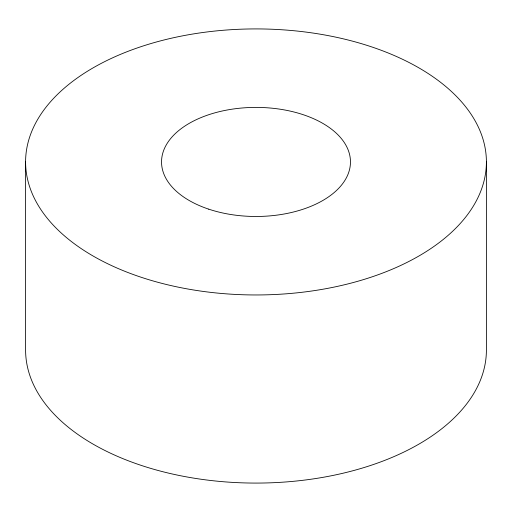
<?xml version="1.0" encoding="UTF-8"?>
<svg xmlns="http://www.w3.org/2000/svg" width="512" height="512" viewBox="0 0 512 512"><rect width="100%" height="100%" fill="white"/><g stroke="black" fill="none" stroke-linecap="round" stroke-linejoin="round"><path stroke-width="0.77" d="M486.4 161.939A230.4 133.018 0 0 1 140.8 277.139A230.4 133.018 0 0 1 140.8 46.739A230.4 133.018 0 0 1 486.4 161.939L486.4 350.061A230.4 133.018 0 0 1 256 483.078A230.4 133.018 0 0 1 25.6 350.061L25.6 161.939M208.768 209.171A94.464 54.541 0 0 0 350.464 161.939A94.464 54.541 0 0 0 208.768 114.707A94.464 54.541 0 0 0 208.768 209.171"/></g></svg>
